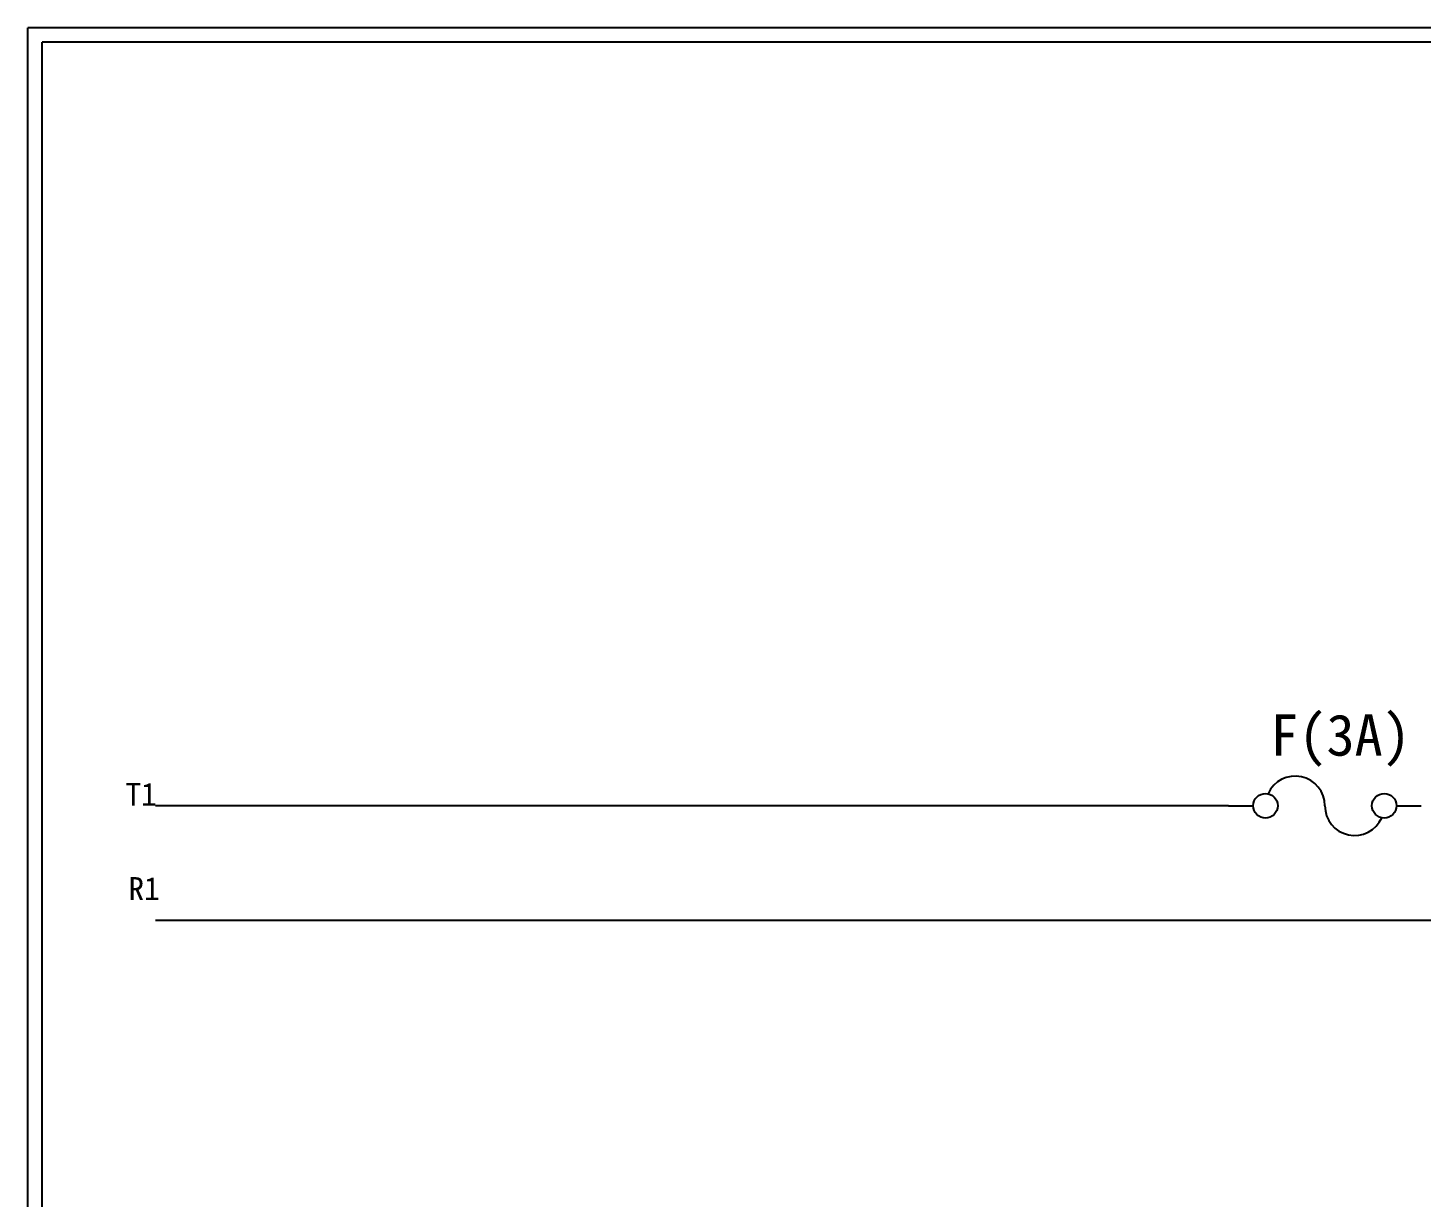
# Model space of a CAD drawing. Extents: x 10 to 297, y 3 to 207.
# Drawn here: x 10 to 131.5, y 105 to 207 of the extents above; entities that cross this region are included whole.
import ezdxf

# ---------------------------------------------------------------- set-up
doc = ezdxf.new("R2010")
doc.units = 0
doc.layers.get('0').update_dxf_attribs({"linetype": 'CONTINUOUS'})
doc.layers.add('圖框層', color=7, linetype='CONTINUOUS')
doc.layers.add('標尺寸層', color=3, linetype='CONTINUOUS')
doc.styles.add('STSL', font='KAIU.TTF')

# ---------------------------------------------------------------- blocks, each defined once
blk = doc.blocks.new('FUSE')
at = {"color": 7}
for p, q in [((0, 0), (2.14, 0)), ((14.64, 0), (16.78, 0))]:
    blk.add_line(p, q, dxfattribs=at)
for centre in [(3.21, 0), (13.56, 0)]:
    blk.add_circle(centre, 1.07)
for centre, start, end in [((5.8, 0), 0, 156.116), ((10.98, 0), 180, 336.116)]:
    blk.add_arc(centre, 2.59, start, end, dxfattribs=at)

msp = doc.modelspace()

# ---------------------------------------------------------------- linework, layer by layer
for p, q in [((114.68, 139.12), (21.12, 139.11)), ((129.32, 139.12), (130.39, 139.12)), ((127.27, 129.12), (21.12, 129.12))]:
    msp.add_line(p, q)
at = {"layer": '圖框層', "color": 7}
for p, q in [((297, 206.97), (10, 206.97)), ((10, 3), (10, 206.97)), ((295.75, 205.72), (11.25, 205.72)), ((11.25, 4.25), (11.25, 205.72))]:
    msp.add_line(p, q, dxfattribs=at)
at = {"layer": '標尺寸層', "color": 7}
msp.add_line((137.53, 129.12), (127.27, 129.12), dxfattribs=at)

# ---------------------------------------------------------------- block references
at = {"color": 7}
msp.add_blockref('FUSE', (114.68, 139.12), dxfattribs=at)

# ---------------------------------------------------------------- texts
at = {"layer": '圖框層', "color": 4, "style": 'STSL'}
for s, height, p in [('F(3A)', 3.6, (118.31, 143.49)), ('T1', 2, (18.51, 139.12)), ('R1', 2, (18.77, 130.9))]:
    msp.add_text(s, height=height, dxfattribs=at).set_placement(p)

doc.saveas('drawing.dxf')
